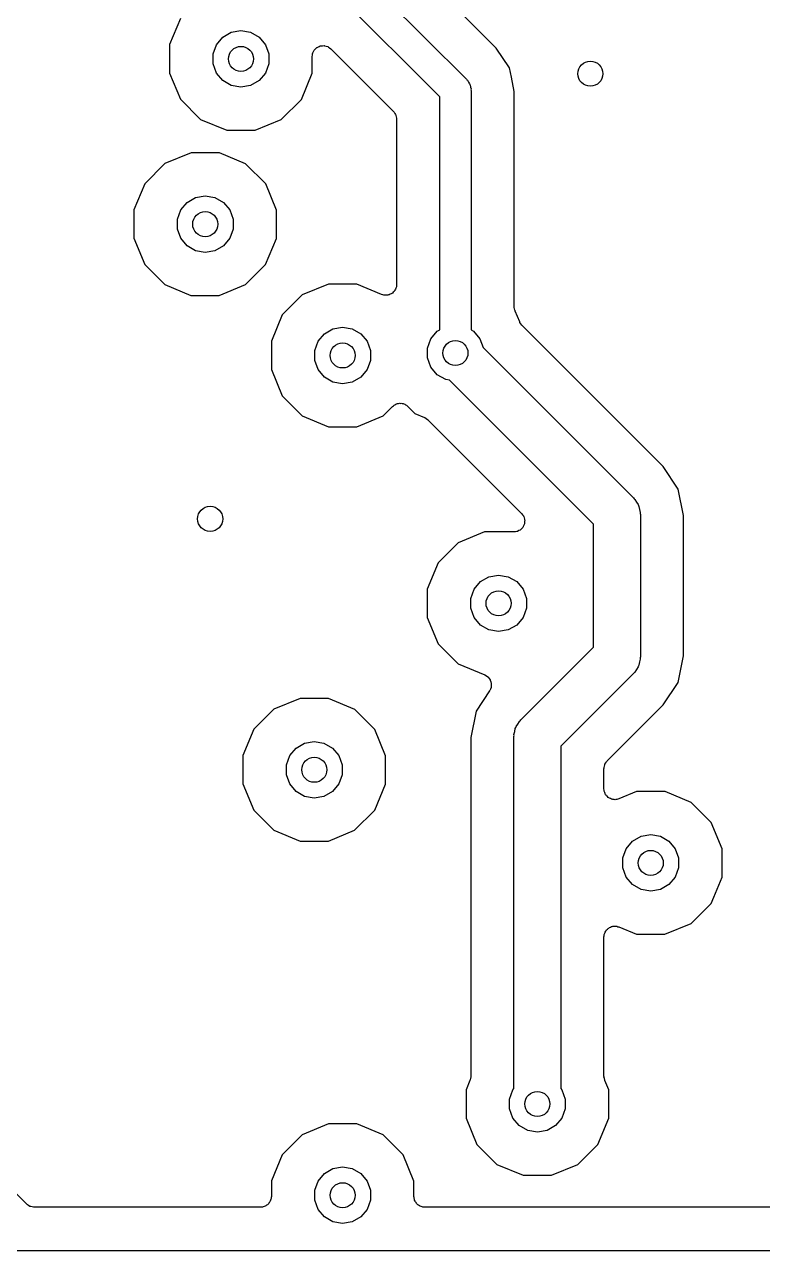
# Model space of a CAD drawing. Extents: x 91.5 to 189.2, y -112.8 to -60.5.
# Drawn here: x 147.73 to 159.7, y -101.79 to -81.9 of the extents above; entities that cross this region are included whole.
import ezdxf

# ---------------------------------------------------------------- set-up
doc = ezdxf.new("R2010")
doc.units = 0
doc.header["$MEASUREMENT"] = 0
doc.layers.add('BLACK', color=7, linetype='CONTINUOUS')

msp = doc.modelspace()

# ---------------------------------------------------------------- linework, layer by layer
at = {"layer": 'Black'}
for p, q in [((155.382, -82.2832), (153.835, -80.7362)), ((153.084, -80.9748), (154.9, -82.7904)), ((154.466, -83.0752), (152.65, -81.2596)), ((150.26, -81.8036), (150.083, -82.2288)), ((150.843, -82.2305), (150.945, -82.1084)), ((150.945, -82.1084), (151.083, -82.0287)), ((151.083, -82.0287), (151.24, -82.0011)), ((151.24, -82.0011), (151.397, -82.0287)), ((151.397, -82.0287), (151.535, -82.1084)), ((151.535, -82.1084), (151.637, -82.2305)), ((150.083, -82.2288), (150.083, -82.6892)), ((150.788, -82.3803), (150.843, -82.2305)), ((151.637, -82.2305), (151.692, -82.3803)), ((152.429, -82.3194), (152.434, -82.3139)), ((152.434, -82.3139), (152.438, -82.3072)), ((152.438, -82.3072), (152.456, -82.2925)), ((152.456, -82.2925), (152.472, -82.2763)), ((152.472, -82.2763), (152.479, -82.273)), ((152.479, -82.273), (152.485, -82.268)), ((152.485, -82.268), (152.507, -82.2602)), ((152.507, -82.2602), (152.527, -82.2506)), ((152.527, -82.2506), (152.535, -82.2499)), ((152.535, -82.2499), (152.542, -82.2472)), ((152.542, -82.2472), (152.565, -82.2472)), ((152.565, -82.2472), (152.588, -82.2453)), ((152.588, -82.2453), (152.596, -82.2473)), ((152.596, -82.2473), (152.603, -82.2473)), ((152.603, -82.2473), (152.625, -82.2551)), ((152.625, -82.2551), (152.647, -82.261)), ((152.647, -82.261), (152.653, -82.2655)), ((152.653, -82.2655), (152.661, -82.2682)), ((152.661, -82.2682), (152.678, -82.2829)), ((152.678, -82.2829), (152.697, -82.296)), ((152.697, -82.296), (153.715, -83.3138)), ((155.598, -82.6062), (155.382, -82.2832)), ((150.788, -82.5397), (150.788, -82.3803)), ((151.692, -82.3803), (151.692, -82.5397)), ((152.397, -82.4199), (152.401, -82.3974)), ((152.397, -82.6912), (152.397, -82.4199)), ((152.401, -82.3974), (152.403, -82.3747)), ((152.403, -82.3747), (152.407, -82.3676)), ((152.407, -82.3676), (152.408, -82.3599)), ((152.408, -82.3599), (152.419, -82.3401)), ((152.419, -82.3401), (152.429, -82.3194)), ((150.083, -82.6892), (150.258, -83.1146)), ((150.843, -82.6895), (150.788, -82.5397)), ((150.945, -82.8116), (150.843, -82.6895)), ((151.637, -82.6895), (151.535, -82.8116)), ((151.692, -82.5397), (151.637, -82.6895)), ((152.22, -83.1164), (152.397, -82.6912)), ((155.628, -82.7582), (155.598, -82.6062)), ((151.083, -82.8913), (150.945, -82.8116)), ((151.24, -82.9189), (151.083, -82.8913)), ((151.397, -82.8913), (151.24, -82.9189)), ((151.535, -82.8116), (151.397, -82.8913)), ((154.9, -82.7904), (154.906, -82.7995)), ((154.906, -82.7995), (154.915, -82.8067)), ((154.915, -82.8067), (154.931, -82.8355)), ((154.931, -82.8355), (154.95, -82.8627)), ((154.95, -82.8627), (154.953, -82.8734)), ((154.953, -82.8734), (154.959, -82.8831)), ((154.959, -82.8831), (154.964, -82.9158)), ((155.674, -82.9873), (155.628, -82.7582)), ((154.466, -86.8548), (154.466, -83.0752)), ((154.964, -82.9158), (154.973, -82.9479)), ((154.973, -82.9479), (154.972, -82.959)), ((154.972, -82.959), (154.974, -82.97)), ((154.974, -82.97), (154.974, -86.8548)), ((155.674, -86.4751), (155.674, -82.9873)), ((150.258, -83.1146), (150.584, -83.4405)), ((151.895, -83.4416), (152.22, -83.1164)), ((150.584, -83.4405), (151.009, -83.617)), ((151.469, -83.6174), (151.895, -83.4416)), ((153.715, -83.3138), (153.719, -83.3201)), ((153.719, -83.3201), (153.725, -83.325)), ((153.725, -83.325), (153.736, -83.3449)), ((153.736, -83.3449), (153.75, -83.3637)), ((153.75, -83.3637), (153.752, -83.3711)), ((153.752, -83.3711), (153.755, -83.3778)), ((153.755, -83.3778), (153.759, -83.4004)), ((153.759, -83.4004), (153.765, -83.4226)), ((153.765, -83.4226), (153.765, -83.4302)), ((153.765, -83.4302), (153.766, -83.4379)), ((153.766, -83.4379), (153.766, -86.1178)), ((151.009, -83.617), (151.469, -83.6174)), ((150.431, -83.9826), (150.005, -84.1584)), ((150.891, -83.983), (150.431, -83.9826)), ((151.316, -84.1595), (150.891, -83.983)), ((150.005, -84.1584), (149.68, -84.4836)), ((151.642, -84.4854), (151.316, -84.1595)), ((149.68, -84.4836), (149.503, -84.9088)), ((151.817, -84.9108), (151.642, -84.4854)), ((150.503, -84.7087), (150.66, -84.6811)), ((150.66, -84.6811), (150.817, -84.7087)), ((150.263, -84.9105), (150.365, -84.7884)), ((150.365, -84.7884), (150.503, -84.7087)), ((150.817, -84.7087), (150.955, -84.7884)), ((150.955, -84.7884), (151.057, -84.9105)), ((149.503, -84.9088), (149.503, -85.3692)), ((150.208, -85.0603), (150.263, -84.9105)), ((150.208, -85.2197), (150.208, -85.0603)), ((151.057, -84.9105), (151.112, -85.0603)), ((151.112, -85.0603), (151.112, -85.2197)), ((151.817, -85.3712), (151.817, -84.9108)), ((150.263, -85.3695), (150.208, -85.2197)), ((151.112, -85.2197), (151.057, -85.3695)), ((149.503, -85.3692), (149.678, -85.7946)), ((150.365, -85.4916), (150.263, -85.3695)), ((150.503, -85.5713), (150.365, -85.4916)), ((150.955, -85.4916), (150.817, -85.5713)), ((151.057, -85.3695), (150.955, -85.4916)), ((151.64, -85.7964), (151.817, -85.3712)), ((150.66, -85.5989), (150.503, -85.5713)), ((150.817, -85.5713), (150.66, -85.5989)), ((149.678, -85.7946), (150.004, -86.1205)), ((151.315, -86.1216), (151.64, -85.7964)), ((150.004, -86.1205), (150.429, -86.297)), ((150.889, -86.2974), (151.315, -86.1216)), ((152.235, -86.2884), (151.91, -86.6136)), ((152.661, -86.1126), (152.235, -86.2884)), ((153.121, -86.113), (152.661, -86.1126)), ((153.523, -86.2799), (153.121, -86.113)), ((153.542, -86.2841), (153.523, -86.2799)), ((153.56, -86.2907), (153.542, -86.2841)), ((153.571, -86.2907), (153.56, -86.2907)), ((153.583, -86.2932), (153.571, -86.2907)), ((153.602, -86.2907), (153.583, -86.2932)), ((153.621, -86.2907), (153.602, -86.2907)), ((153.632, -86.2868), (153.621, -86.2907)), ((153.643, -86.2853), (153.632, -86.2868)), ((153.66, -86.2764), (153.643, -86.2853)), ((153.678, -86.2698), (153.66, -86.2764)), ((153.687, -86.2625), (153.678, -86.2698)), ((153.697, -86.2572), (153.687, -86.2625)), ((153.71, -86.243), (153.697, -86.2572)), ((153.725, -86.2307), (153.71, -86.243)), ((153.731, -86.2207), (153.725, -86.2307)), ((153.738, -86.2123), (153.731, -86.2207)), ((153.746, -86.1945), (153.738, -86.2123)), ((153.755, -86.1779), (153.746, -86.1945)), ((153.757, -86.1666), (153.755, -86.1779)), ((153.762, -86.156), (153.757, -86.1666)), ((153.763, -86.1368), (153.762, -86.156)), ((153.766, -86.1178), (153.763, -86.1368)), ((150.429, -86.297), (150.889, -86.2974)), ((155.675, -86.4824), (155.674, -86.4751)), ((155.675, -86.4836), (155.675, -86.4824)), ((155.675, -86.4839), (155.675, -86.4836)), ((155.675, -86.4902), (155.675, -86.4839)), ((155.681, -86.5125), (155.675, -86.4902)), ((151.91, -86.6136), (151.733, -87.0388)), ((155.685, -86.5351), (155.681, -86.5125)), ((155.688, -86.5405), (155.685, -86.5351)), ((155.688, -86.5431), (155.688, -86.5405)), ((155.69, -86.5465), (155.688, -86.5431)), ((155.69, -86.5491), (155.69, -86.5465)), ((155.691, -86.5505), (155.69, -86.5491)), ((155.764, -86.7262), (155.691, -86.5505)), ((152.595, -86.9184), (152.733, -86.8387)), ((152.733, -86.8387), (152.89, -86.8111)), ((152.89, -86.8111), (153.047, -86.8387)), ((153.047, -86.8387), (153.185, -86.9184)), ((154.323, -87.0005), (154.425, -86.8784)), ((154.425, -86.8784), (154.466, -86.8548)), ((154.974, -86.8548), (155.015, -86.8784)), ((155.015, -86.8784), (155.117, -87.0005)), ((155.766, -86.7295), (155.764, -86.7262)), ((155.767, -86.7333), (155.766, -86.7295)), ((155.782, -86.7551), (155.767, -86.7333)), ((155.797, -86.7776), (155.782, -86.7551)), ((155.8, -86.78), (155.797, -86.7776)), ((155.802, -86.7833), (155.8, -86.78)), ((158.092, -89.0734), (155.802, -86.7833)), ((151.733, -87.0388), (151.733, -87.4992)), ((152.438, -87.1903), (152.493, -87.0405)), ((152.493, -87.0405), (152.595, -86.9184)), ((153.185, -86.9184), (153.287, -87.0405)), ((153.287, -87.0405), (153.342, -87.1903)), ((154.268, -87.1503), (154.323, -87.0005)), ((155.117, -87.0005), (155.168, -87.1391)), ((152.438, -87.3497), (152.438, -87.1903)), ((153.342, -87.1903), (153.342, -87.3497)), ((154.268, -87.3097), (154.268, -87.1503)), ((155.168, -87.1391), (157.609, -89.5806)), ((152.493, -87.4995), (152.438, -87.3497)), ((153.342, -87.3497), (153.287, -87.4995)), ((154.323, -87.4595), (154.268, -87.3097)), ((154.425, -87.5816), (154.323, -87.4595)), ((151.733, -87.4992), (151.908, -87.9246)), ((152.595, -87.6216), (152.493, -87.4995)), ((152.733, -87.7013), (152.595, -87.6216)), ((153.185, -87.6216), (153.047, -87.7013)), ((153.287, -87.4995), (153.185, -87.6216)), ((154.563, -87.6613), (154.425, -87.5816)), ((154.623, -87.6718), (154.563, -87.6613)), ((156.959, -90.0078), (154.623, -87.6718)), ((152.89, -87.7289), (152.733, -87.7013)), ((153.047, -87.7013), (152.89, -87.7289)), ((151.908, -87.9246), (152.234, -88.2505)), ((153.714, -88.0868), (153.724, -88.0759)), ((153.724, -88.0759), (153.738, -88.0694)), ((153.738, -88.0694), (153.751, -88.0606)), ((153.751, -88.0606), (153.766, -88.0567)), ((153.766, -88.0567), (153.78, -88.0502)), ((153.78, -88.0502), (153.795, -88.0489)), ((153.795, -88.0489), (153.81, -88.0449)), ((153.81, -88.0449), (153.825, -88.0463)), ((153.825, -88.0463), (153.84, -88.0449)), ((153.84, -88.0449), (153.855, -88.0489)), ((153.855, -88.0489), (153.871, -88.0503)), ((153.871, -88.0503), (153.884, -88.0568)), ((153.884, -88.0568), (153.899, -88.0608)), ((153.899, -88.0608), (153.912, -88.0696)), ((153.912, -88.0696), (153.926, -88.0761)), ((153.926, -88.0761), (153.937, -88.087)), ((152.234, -88.2505), (152.659, -88.427)), ((153.119, -88.4274), (153.545, -88.2516)), ((153.545, -88.2516), (153.701, -88.0956)), ((153.701, -88.0956), (153.714, -88.0868)), ((153.937, -88.087), (153.949, -88.0958)), ((153.949, -88.0958), (154.064, -88.2105)), ((154.064, -88.2105), (154.216, -88.2738)), ((154.216, -88.2738), (154.219, -88.2759)), ((154.219, -88.2759), (154.223, -88.2768)), ((154.223, -88.2768), (154.245, -88.2922)), ((152.659, -88.427), (153.119, -88.4274)), ((154.245, -88.2922), (154.268, -88.3066)), ((154.268, -88.3066), (154.27, -88.3096)), ((154.27, -88.3096), (154.273, -88.3118)), ((154.273, -88.3118), (155.795, -89.8334)), ((158.336, -89.4376), (158.092, -89.0734)), ((158.336, -89.4403), (158.336, -89.4376)), ((158.421, -89.8673), (158.336, -89.4403)), ((157.609, -89.5806), (157.619, -89.5943)), ((157.619, -89.5943), (157.632, -89.6051)), ((157.632, -89.6051), (157.657, -89.6482)), ((157.657, -89.6482), (157.685, -89.689)), ((155.795, -89.8334), (155.808, -89.8523)), ((155.808, -89.8523), (155.823, -89.8699)), ((155.823, -89.8699), (155.825, -89.8771)), ((157.685, -89.689), (157.69, -89.7052)), ((157.69, -89.7052), (157.698, -89.7197)), ((157.698, -89.7197), (157.707, -89.7687)), ((157.707, -89.7687), (157.72, -89.8168)), ((157.72, -89.8168), (157.718, -89.8335)), ((157.718, -89.8335), (157.721, -89.85)), ((157.721, -89.85), (157.721, -92.16)), ((158.421, -92.1427), (158.421, -89.8673)), ((155.814, -90.0582), (155.798, -90.0745)), ((155.818, -90.0513), (155.814, -90.0582)), ((155.822, -90.0454), (155.818, -90.0513)), ((155.83, -90.0238), (155.822, -90.0454)), ((155.825, -89.8771), (155.83, -89.8833)), ((155.83, -89.8833), (155.836, -89.9056)), ((155.84, -90.0029), (155.83, -90.0238)), ((155.836, -89.9056), (155.843, -89.9272)), ((155.841, -89.9953), (155.84, -90.0029)), ((155.843, -89.9881), (155.841, -89.9953)), ((155.843, -89.9272), (155.843, -89.9348)), ((155.843, -89.9348), (155.845, -89.9422)), ((155.845, -89.9422), (155.843, -89.9651)), ((155.843, -89.9651), (155.843, -89.9881)), ((156.959, -92.0022), (156.959, -90.0078)), ((155.191, -90.1326), (154.765, -90.3084)), ((155.67, -90.133), (155.191, -90.1326)), ((155.693, -90.129), (155.67, -90.133)), ((155.716, -90.127), (155.693, -90.129)), ((155.723, -90.1238), (155.716, -90.127)), ((155.73, -90.1225), (155.723, -90.1238)), ((155.75, -90.111), (155.73, -90.1225)), ((155.771, -90.1013), (155.75, -90.111)), ((155.777, -90.0959), (155.771, -90.1013)), ((155.783, -90.0921), (155.777, -90.0959)), ((155.798, -90.0745), (155.783, -90.0921)), ((154.765, -90.3084), (154.44, -90.6336)), ((154.44, -90.6336), (154.263, -91.0588)), ((155.125, -90.9384), (155.263, -90.8587)), ((155.263, -90.8587), (155.42, -90.8311)), ((155.42, -90.8311), (155.577, -90.8587)), ((155.577, -90.8587), (155.715, -90.9384)), ((154.263, -91.0588), (154.263, -91.5192)), ((154.968, -91.2103), (155.023, -91.0605)), ((155.023, -91.0605), (155.125, -90.9384)), ((155.715, -90.9384), (155.817, -91.0605)), ((155.817, -91.0605), (155.872, -91.2103)), ((154.968, -91.3697), (154.968, -91.2103)), ((155.872, -91.2103), (155.872, -91.3697)), ((155.023, -91.5195), (154.968, -91.3697)), ((155.872, -91.3697), (155.817, -91.5195)), ((154.263, -91.5192), (154.438, -91.9446)), ((155.125, -91.6416), (155.023, -91.5195)), ((155.263, -91.7213), (155.125, -91.6416)), ((155.715, -91.6416), (155.577, -91.7213)), ((155.817, -91.5195), (155.715, -91.6416)), ((155.42, -91.7489), (155.263, -91.7213)), ((155.577, -91.7213), (155.42, -91.7489)), ((154.438, -91.9446), (154.764, -92.2705)), ((155.781, -93.1806), (156.959, -92.0022)), ((157.707, -92.2413), (157.698, -92.2903)), ((157.72, -92.1932), (157.707, -92.2413)), ((157.721, -92.16), (157.718, -92.1765)), ((157.718, -92.1765), (157.72, -92.1932)), ((158.336, -92.5724), (158.421, -92.1427)), ((154.764, -92.2705), (155.195, -92.4497)), ((155.195, -92.4497), (155.197, -92.4507)), ((155.197, -92.4507), (155.199, -92.4511)), ((155.199, -92.4511), (155.222, -92.4671)), ((157.609, -92.4294), (156.431, -93.6078)), ((157.619, -92.4157), (157.609, -92.4294)), ((157.632, -92.4049), (157.619, -92.4157)), ((157.657, -92.3618), (157.632, -92.4049)), ((157.685, -92.321), (157.657, -92.3618)), ((157.69, -92.3048), (157.685, -92.321)), ((157.698, -92.2903), (157.69, -92.3048)), ((155.222, -92.4671), (155.247, -92.4825)), ((155.247, -92.4825), (155.248, -92.4839)), ((155.248, -92.4839), (155.249, -92.485)), ((155.249, -92.485), (155.266, -92.5081)), ((155.266, -92.5081), (155.284, -92.5309)), ((155.284, -92.5309), (155.284, -92.5326)), ((155.284, -92.5326), (155.285, -92.5341)), ((155.285, -92.5341), (155.293, -92.5617)), ((155.298, -92.6535), (155.287, -92.6797)), ((155.293, -92.5617), (155.302, -92.589)), ((155.299, -92.6516), (155.298, -92.6535)), ((155.301, -92.6213), (155.299, -92.6499)), ((155.299, -92.6499), (155.299, -92.6516)), ((155.302, -92.5927), (155.301, -92.6213)), ((155.302, -92.589), (155.302, -92.5909)), ((155.302, -92.5909), (155.302, -92.5927)), ((158.092, -92.9366), (158.336, -92.5724)), ((152.201, -92.8326), (151.775, -93.0084)), ((152.661, -92.833), (152.201, -92.8326)), ((153.086, -93.0095), (152.661, -92.833)), ((155.274, -92.7093), (155.054, -93.0376)), ((155.275, -92.7076), (155.274, -92.7093)), ((155.276, -92.7062), (155.275, -92.7076)), ((155.287, -92.6797), (155.276, -92.7062)), ((151.775, -93.0084), (151.45, -93.3336)), ((153.412, -93.3354), (153.086, -93.0095)), ((155.054, -93.0376), (154.969, -93.4673)), ((157.182, -93.8464), (158.092, -92.9366)), ((155.705, -93.289), (155.733, -93.2482)), ((155.733, -93.2482), (155.758, -93.2051)), ((155.758, -93.2051), (155.771, -93.1943)), ((155.771, -93.1943), (155.781, -93.1806)), ((151.45, -93.3336), (151.273, -93.7588)), ((153.587, -93.7608), (153.412, -93.3354)), ((155.669, -93.45), (155.672, -93.4335)), ((155.669, -99.1609), (155.669, -93.45)), ((155.67, -93.4168), (155.683, -93.3687)), ((155.672, -93.4335), (155.67, -93.4168)), ((155.683, -93.3687), (155.692, -93.3197)), ((155.692, -93.3197), (155.7, -93.3052)), ((155.7, -93.3052), (155.705, -93.289)), ((152.033, -93.7605), (152.135, -93.6384)), ((152.135, -93.6384), (152.273, -93.5587)), ((152.273, -93.5587), (152.43, -93.5311)), ((152.43, -93.5311), (152.587, -93.5587)), ((152.587, -93.5587), (152.725, -93.6384)), ((152.725, -93.6384), (152.827, -93.7605)), ((154.969, -93.4673), (154.969, -98.9608)), ((156.431, -93.6078), (156.431, -99.1609)), ((151.273, -93.7588), (151.273, -94.2192)), ((151.978, -93.9103), (152.033, -93.7605)), ((152.827, -93.7605), (152.882, -93.9103)), ((153.587, -94.2212), (153.587, -93.7608)), ((157.178, -93.8527), (157.182, -93.8464)), ((151.978, -94.0697), (151.978, -93.9103)), ((152.882, -93.9103), (152.882, -94.0697)), ((157.131, -93.9705), (157.132, -93.9629)), ((157.131, -94.2991), (157.131, -93.9705)), ((157.132, -93.9552), (157.138, -93.933)), ((157.132, -93.9629), (157.132, -93.9552)), ((157.138, -93.933), (157.142, -93.9104)), ((157.142, -93.9104), (157.145, -93.9037)), ((157.145, -93.9037), (157.147, -93.8963)), ((157.147, -93.8963), (157.161, -93.8775)), ((157.161, -93.8775), (157.172, -93.8577)), ((157.172, -93.8577), (157.178, -93.8527)), ((151.273, -94.2192), (151.448, -94.6446)), ((152.033, -94.2195), (151.978, -94.0697)), ((152.135, -94.3416), (152.033, -94.2195)), ((152.827, -94.2195), (152.725, -94.3416)), ((152.882, -94.0697), (152.827, -94.2195)), ((153.41, -94.6464), (153.587, -94.2212)), ((152.273, -94.4213), (152.135, -94.3416)), ((152.43, -94.4489), (152.273, -94.4213)), ((152.587, -94.4213), (152.43, -94.4489)), ((152.725, -94.3416), (152.587, -94.4213)), ((157.134, -94.3179), (157.131, -94.2991)), ((157.135, -94.337), (157.134, -94.3179)), ((157.14, -94.3477), (157.135, -94.337)), ((157.142, -94.3591), (157.14, -94.3477)), ((157.151, -94.3757), (157.142, -94.3591)), ((157.158, -94.3933), (157.151, -94.3757)), ((157.166, -94.4019), (157.158, -94.3933)), ((157.172, -94.4119), (157.166, -94.4019)), ((157.187, -94.4242), (157.172, -94.4119)), ((157.2, -94.4383), (157.187, -94.4242)), ((157.21, -94.4436), (157.2, -94.4383)), ((157.219, -94.4511), (157.21, -94.4436)), ((157.661, -94.3426), (157.374, -94.4613)), ((158.121, -94.343), (157.661, -94.3426)), ((158.546, -94.5195), (158.121, -94.343)), ((151.448, -94.6446), (151.774, -94.9705)), ((157.237, -94.4576), (157.219, -94.4511)), ((157.254, -94.4664), (157.237, -94.4576)), ((157.265, -94.468), (157.254, -94.4664)), ((157.276, -94.4719), (157.265, -94.468)), ((157.295, -94.4719), (157.276, -94.4719)), ((157.314, -94.4745), (157.295, -94.4719)), ((157.325, -94.4719), (157.314, -94.4745)), ((157.337, -94.4719), (157.325, -94.4719)), ((157.355, -94.4654), (157.337, -94.4719)), ((157.374, -94.4613), (157.355, -94.4654)), ((158.872, -94.8454), (158.546, -94.5195)), ((153.085, -94.9716), (153.41, -94.6464)), ((151.774, -94.9705), (152.199, -95.147)), ((152.659, -95.1474), (153.085, -94.9716)), ((157.733, -95.0687), (157.89, -95.0411)), ((157.89, -95.0411), (158.047, -95.0687)), ((159.047, -95.2708), (158.872, -94.8454)), ((152.199, -95.147), (152.659, -95.1474)), ((157.493, -95.2705), (157.595, -95.1484)), ((157.595, -95.1484), (157.733, -95.0687)), ((158.047, -95.0687), (158.185, -95.1484)), ((158.185, -95.1484), (158.287, -95.2705)), ((157.438, -95.4203), (157.493, -95.2705)), ((157.438, -95.5797), (157.438, -95.4203)), ((158.287, -95.2705), (158.342, -95.4203)), ((158.342, -95.4203), (158.342, -95.5797)), ((159.047, -95.7312), (159.047, -95.2708)), ((157.493, -95.7295), (157.438, -95.5797)), ((158.342, -95.5797), (158.287, -95.7295)), ((157.595, -95.8516), (157.493, -95.7295)), ((158.287, -95.7295), (158.185, -95.8516)), ((158.912, -96.0566), (159.047, -95.7312)), ((157.733, -95.9313), (157.595, -95.8516)), ((157.89, -95.9589), (157.733, -95.9313)), ((158.047, -95.9313), (157.89, -95.9589)), ((158.185, -95.8516), (158.047, -95.9313)), ((158.545, -96.4816), (158.87, -96.1564)), ((158.87, -96.1564), (158.912, -96.0566)), ((158.912, -96.0566), (158.912, -96.0566)), ((157.142, -96.6407), (157.151, -96.6241)), ((157.151, -96.6241), (157.159, -96.6063)), ((157.159, -96.6063), (157.166, -96.5979)), ((157.166, -96.5979), (157.172, -96.5879)), ((157.172, -96.5879), (157.187, -96.5756)), ((157.187, -96.5756), (157.2, -96.5614)), ((157.2, -96.5614), (157.21, -96.5561)), ((157.21, -96.5561), (157.219, -96.5487)), ((157.219, -96.5487), (157.237, -96.5422)), ((157.237, -96.5422), (157.254, -96.5333)), ((157.254, -96.5333), (157.265, -96.5318)), ((157.265, -96.5318), (157.276, -96.5279)), ((157.276, -96.5279), (157.295, -96.5279)), ((157.295, -96.5279), (157.314, -96.5254)), ((157.314, -96.5254), (157.326, -96.5279)), ((157.326, -96.5279), (157.337, -96.5279)), ((157.337, -96.5279), (157.355, -96.5345)), ((157.355, -96.5345), (157.374, -96.5387)), ((157.374, -96.5387), (157.659, -96.657)), ((158.119, -96.6574), (158.545, -96.4816)), ((157.131, -96.7007), (157.134, -96.6818)), ((157.131, -98.4139), (157.131, -96.7007)), ((157.134, -96.6818), (157.135, -96.6626)), ((157.135, -96.6626), (157.14, -96.652)), ((157.14, -96.652), (157.142, -96.6407)), ((157.659, -96.657), (158.119, -96.6574)), ((147.764, -101.035), (144.885, -98.1562)), ((157.131, -98.9611), (157.131, -98.4139)), ((154.963, -98.9946), (154.958, -99.0208)), ((154.969, -98.9686), (154.963, -98.9946)), ((154.969, -98.9608), (154.968, -98.9647)), ((154.968, -98.9647), (154.969, -98.9686)), ((157.132, -98.9648), (157.131, -98.9611)), ((157.131, -98.9686), (157.132, -98.9648)), ((157.137, -98.9947), (157.131, -98.9686)), ((157.142, -99.0211), (157.137, -98.9947)), ((154.956, -99.0281), (154.893, -99.1788)), ((154.893, -99.1788), (154.893, -99.6392)), ((154.958, -99.0208), (154.956, -99.0242)), ((154.956, -99.0242), (154.956, -99.0281)), ((155.598, -99.3303), (155.653, -99.1805)), ((155.653, -99.1805), (155.669, -99.1609)), ((156.431, -99.1609), (156.447, -99.1805)), ((156.447, -99.1805), (156.502, -99.3303)), ((157.143, -99.0244), (157.142, -99.0211)), ((157.144, -99.0281), (157.143, -99.0244)), ((157.207, -99.1808), (157.144, -99.0281)), ((157.207, -99.6412), (157.207, -99.1808)), ((155.598, -99.4897), (155.598, -99.3303)), ((156.502, -99.3303), (156.502, -99.4897)), ((155.653, -99.6395), (155.598, -99.4897)), ((156.502, -99.4897), (156.447, -99.6395)), ((152.661, -99.7326), (152.235, -99.9084)), ((153.121, -99.733), (152.661, -99.7326)), ((153.546, -99.9095), (153.121, -99.733)), ((154.893, -99.6392), (155.068, -100.065)), ((155.755, -99.7616), (155.653, -99.6395)), ((155.893, -99.8413), (155.755, -99.7616)), ((156.345, -99.7616), (156.207, -99.8413)), ((156.447, -99.6395), (156.345, -99.7616)), ((157.03, -100.066), (157.207, -99.6412)), ((152.235, -99.9084), (151.91, -100.234)), ((153.872, -100.235), (153.546, -99.9095)), ((156.05, -99.8689), (155.893, -99.8413)), ((156.207, -99.8413), (156.05, -99.8689)), ((155.068, -100.065), (155.394, -100.39)), ((156.705, -100.392), (157.03, -100.066)), ((151.91, -100.234), (151.733, -100.659)), ((154.047, -100.661), (153.872, -100.235)), ((155.394, -100.39), (155.819, -100.567)), ((156.279, -100.567), (156.705, -100.392)), ((152.493, -100.661), (152.595, -100.538)), ((152.595, -100.538), (152.733, -100.459)), ((152.733, -100.459), (152.89, -100.431)), ((152.89, -100.431), (153.047, -100.459)), ((153.047, -100.459), (153.185, -100.538)), ((153.185, -100.538), (153.287, -100.661)), ((155.819, -100.567), (156.279, -100.567)), ((151.733, -100.659), (151.733, -100.911)), ((152.438, -100.81), (152.493, -100.661)), ((152.438, -100.97), (152.438, -100.81)), ((153.287, -100.661), (153.342, -100.81)), ((153.342, -100.81), (153.342, -100.97)), ((154.047, -100.91), (154.047, -100.661)), ((151.709, -100.998), (151.699, -101.01)), ((151.714, -100.984), (151.709, -100.998)), ((151.722, -100.971), (151.714, -100.984)), ((151.725, -100.955), (151.722, -100.971)), ((151.73, -100.941), (151.725, -100.955)), ((151.733, -100.911), (151.73, -100.926)), ((151.73, -100.926), (151.73, -100.941)), ((152.493, -101.119), (152.438, -100.97)), ((153.342, -100.97), (153.287, -101.119)), ((154.05, -100.926), (154.047, -100.91)), ((154.05, -100.941), (154.05, -100.926)), ((154.055, -100.955), (154.05, -100.941)), ((154.058, -100.97), (154.055, -100.955)), ((154.065, -100.984), (154.058, -100.97)), ((154.071, -100.998), (154.065, -100.984)), ((154.081, -101.01), (154.071, -100.998)), ((147.77, -101.039), (147.764, -101.035)), ((147.775, -101.045), (147.77, -101.039)), ((147.795, -101.056), (147.775, -101.045)), ((147.814, -101.07), (147.795, -101.056)), ((147.821, -101.072), (147.814, -101.07)), ((147.828, -101.075), (147.821, -101.072)), ((147.85, -101.079), (147.828, -101.075)), ((147.873, -101.085), (147.85, -101.079)), ((147.88, -101.085), (147.873, -101.085)), ((147.888, -101.086), (147.88, -101.085)), ((151.557, -101.086), (147.888, -101.086)), ((151.572, -101.083), (151.557, -101.086)), ((151.588, -101.083), (151.572, -101.083)), ((151.602, -101.078), (151.588, -101.083)), ((151.617, -101.075), (151.602, -101.078)), ((151.631, -101.068), (151.617, -101.075)), ((151.645, -101.063), (151.631, -101.068)), ((151.657, -101.053), (151.645, -101.063)), ((151.67, -101.045), (151.657, -101.053)), ((151.68, -101.033), (151.67, -101.045)), ((151.692, -101.023), (151.68, -101.033)), ((151.699, -101.01), (151.692, -101.023)), ((152.595, -101.242), (152.493, -101.119)), ((153.287, -101.119), (153.185, -101.242)), ((154.088, -101.023), (154.081, -101.01)), ((154.1, -101.033), (154.088, -101.023)), ((154.11, -101.045), (154.1, -101.033)), ((154.123, -101.053), (154.11, -101.045)), ((154.135, -101.062), (154.123, -101.053)), ((154.149, -101.068), (154.135, -101.062)), ((154.163, -101.075), (154.149, -101.068)), ((154.178, -101.078), (154.163, -101.075)), ((154.192, -101.083), (154.178, -101.078)), ((154.207, -101.083), (154.192, -101.083)), ((154.223, -101.086), (154.207, -101.083)), ((176.603, -101.086), (154.223, -101.086)), ((152.733, -101.321), (152.595, -101.242)), ((152.89, -101.349), (152.733, -101.321)), ((153.047, -101.321), (152.89, -101.349)), ((153.185, -101.242), (153.047, -101.321)), ((147.525, -101.786), (176.62, -101.786))]:
    msp.add_line(p, q, dxfattribs=at)
for centre in [(151.24, -82.46), (156.91, -82.7), (150.66, -85.14), (152.89, -87.27), (154.72, -87.23), (150.74, -89.92), (155.42, -91.29), (152.43, -93.99), (157.89, -95.5), (156.05, -99.41), (152.89, -100.89)]:
    msp.add_circle(centre, 0.2032, dxfattribs=at)

doc.saveas('drawing.dxf')
